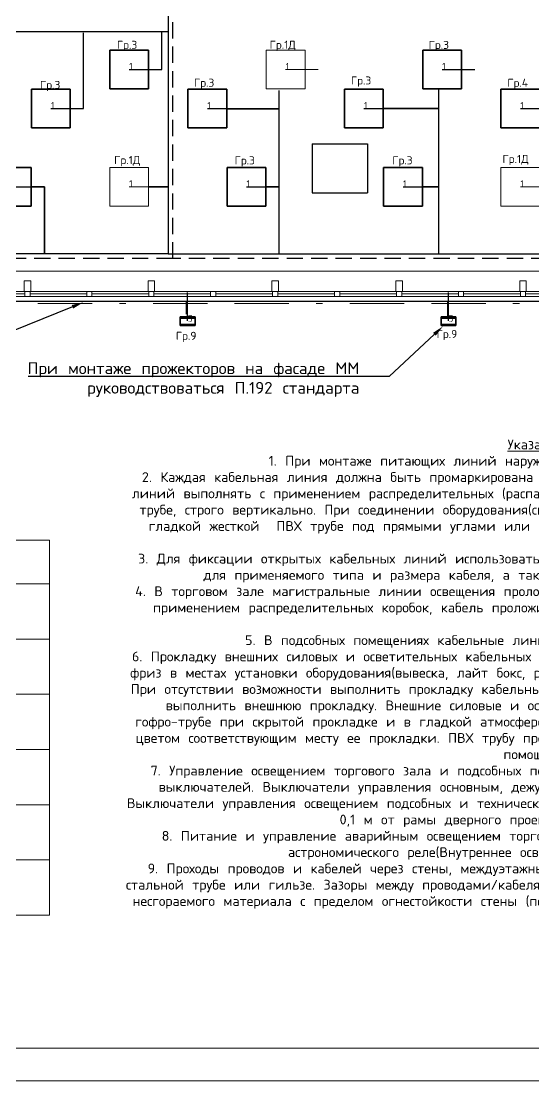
# Model space of a CAD drawing. Header units: metres. Extents: x -472 to 201, y -446 to -235.
# Drawn here: x -457.8 to -449.94, y -341.75 to -325.5 of the extents above; entities that cross this region are included whole.
import ezdxf
from ezdxf import colors
from ezdxf.entities.mleader import LeaderData, LeaderLine
from ezdxf.math import Vec2, Vec3

# ---------------------------------------------------------------- set-up
doc = ezdxf.new("R2010")
doc.units = ezdxf.units.M
doc.header["$MEASUREMENT"] = 0
doc.linetypes.add('( Border )', pattern=[1.751, 0.5, -0.25, 0.5, -0.25, 0.001, -0.25])
doc.linetypes.add('( Hidden )', pattern=[0.375, 0.25, -0.125])
for name, color, linetype, lineweight in [('_Электрика', 7, 'Continuous', 15), ('Level 50', 7, 'Continuous', 0), ('Level 63', 7, 'Continuous', 0)]:
    doc.layers.add(name, color=color, linetype=linetype, lineweight=lineweight)
for name, color, linetype in [('DLXLUM', 220, 'Continuous'), ('DLXLUMEX', 220, 'Continuous'), ('Электрика', 7, 'Continuous')]:
    doc.layers.add(name, color=color, linetype=linetype)
doc.styles.get("Standard").update_dxf_attribs({"font": 'txt.shx'})

# ---------------------------------------------------------------- blocks, each defined once
blk = doc.blocks.new('*U15')
at = {"color": 7, "linetype": 'Continuous', "lineweight": 30}
for p, q in [((-0.425, 0.375), (-0.425, -0.375)), ((-0.425, 0.375), (0.425, 0.375)), ((0.425, 0.375), (0.425, -0.375)), ((-0.425, -0.375), (0.425, -0.375))]:
    blk.add_line(p, q, dxfattribs=at)
blk = doc.blocks.new('*U155')
for p, q in [((297.5, 297.5), (-297.5, 297.5)), ((-297.5, 297.5), (-297.5, -297.5)), ((-297.5, 297.5), (-297.5, -297.5)), ((-297.5, -297.5), (-297.5, 297.5)), ((-297.5, 297.5), (-297.5, 297.5)), ((297.5, 297.5), (-297.5, 297.5)), ((-297.5, 297.5), (-297.5, 297.5)), ((-297.5, 297.5), (297.5, 297.5)), ((-297.5, -297.5), (-297.5, 297.5)), ((-297.5, 297.5), (297.5, 297.5)), ((297.5, -297.5), (297.5, 297.5)), ((297.5, 297.5), (297.5, 297.5)), ((297.5, -297.5), (297.5, 297.5)), ((297.5, 297.5), (297.5, 297.5)), ((297.5, 297.5), (297.5, -297.5)), ((297.5, 297.5), (297.5, -297.5)), ((-297.5, -297.5), (297.5, -297.5)), ((-297.5, -297.5), (-297.5, -297.5)), ((-297.5, -297.5), (297.5, -297.5)), ((297.5, -297.5), (-297.5, -297.5)), ((-297.5, -297.5), (-297.5, -297.5)), ((297.5, -297.5), (-297.5, -297.5)), ((297.5, -297.5), (297.5, -297.5)), ((297.5, -297.5), (297.5, -297.5))]:
    blk.add_line(p, q)
at = {"color": 1}
blk.add_line((0, 0), (500, 0), dxfattribs=at)
at = {"layer": 'DLXLUMEX', "color": 7}
blk.add_text('1', height=100, dxfattribs=at).set_placement((0, 0))
blk = doc.blocks.new('*U156')
for p, q in [((297.5, 297.5), (-297.5, 297.5)), ((-297.5, 297.5), (-297.5, -297.5)), ((-297.5, 297.5), (-297.5, -297.5)), ((-297.5, -297.5), (-297.5, 297.5)), ((-297.5, 297.5), (-297.5, 297.5)), ((297.5, 297.5), (-297.5, 297.5)), ((-297.5, 297.5), (-297.5, 297.5)), ((-297.5, 297.5), (297.5, 297.5)), ((-297.5, -297.5), (-297.5, 297.5)), ((-297.5, 297.5), (297.5, 297.5)), ((297.5, -297.5), (297.5, 297.5)), ((297.5, 297.5), (297.5, 297.5)), ((297.5, -297.5), (297.5, 297.5)), ((297.5, 297.5), (297.5, 297.5)), ((297.5, 297.5), (297.5, -297.5)), ((297.5, 297.5), (297.5, -297.5)), ((-297.5, -297.5), (297.5, -297.5)), ((-297.5, -297.5), (-297.5, -297.5)), ((-297.5, -297.5), (297.5, -297.5)), ((297.5, -297.5), (-297.5, -297.5)), ((-297.5, -297.5), (-297.5, -297.5)), ((297.5, -297.5), (-297.5, -297.5)), ((297.5, -297.5), (297.5, -297.5)), ((297.5, -297.5), (297.5, -297.5))]:
    blk.add_line(p, q)
at = {"color": 1}
blk.add_line((0, 0), (500, 0), dxfattribs=at)
at = {"layer": 'DLXLUMEX', "color": 7}
blk.add_text('1', height=100, dxfattribs=at).set_placement((0, 0))
blk = doc.blocks.new('*U157')
for p, q in [((297.5, 297.5), (-297.5, 297.5)), ((-297.5, 297.5), (-297.5, -297.5)), ((-297.5, 297.5), (-297.5, -297.5)), ((-297.5, -297.5), (-297.5, 297.5)), ((-297.5, 297.5), (-297.5, 297.5)), ((297.5, 297.5), (-297.5, 297.5)), ((-297.5, 297.5), (-297.5, 297.5)), ((-297.5, 297.5), (297.5, 297.5)), ((-297.5, -297.5), (-297.5, 297.5)), ((-297.5, 297.5), (297.5, 297.5)), ((297.5, -297.5), (297.5, 297.5)), ((297.5, 297.5), (297.5, 297.5)), ((297.5, -297.5), (297.5, 297.5)), ((297.5, 297.5), (297.5, 297.5)), ((297.5, 297.5), (297.5, -297.5)), ((297.5, 297.5), (297.5, -297.5)), ((-297.5, -297.5), (297.5, -297.5)), ((-297.5, -297.5), (-297.5, -297.5)), ((-297.5, -297.5), (297.5, -297.5)), ((297.5, -297.5), (-297.5, -297.5)), ((-297.5, -297.5), (-297.5, -297.5)), ((297.5, -297.5), (-297.5, -297.5)), ((297.5, -297.5), (297.5, -297.5)), ((297.5, -297.5), (297.5, -297.5))]:
    blk.add_line(p, q)
at = {"color": 1}
blk.add_line((0, 0), (500, 0), dxfattribs=at)
at = {"layer": 'DLXLUMEX', "color": 7}
blk.add_text('1', height=100, dxfattribs=at).set_placement((0, 0))
blk = doc.blocks.new('*U158')
for p, q in [((297.5, 297.5), (-297.5, 297.5)), ((-297.5, 297.5), (-297.5, -297.5)), ((-297.5, 297.5), (-297.5, -297.5)), ((-297.5, -297.5), (-297.5, 297.5)), ((-297.5, 297.5), (-297.5, 297.5)), ((297.5, 297.5), (-297.5, 297.5)), ((-297.5, 297.5), (-297.5, 297.5)), ((-297.5, 297.5), (297.5, 297.5)), ((-297.5, -297.5), (-297.5, 297.5)), ((-297.5, 297.5), (297.5, 297.5)), ((297.5, -297.5), (297.5, 297.5)), ((297.5, 297.5), (297.5, 297.5)), ((297.5, -297.5), (297.5, 297.5)), ((297.5, 297.5), (297.5, 297.5)), ((297.5, 297.5), (297.5, -297.5)), ((297.5, 297.5), (297.5, -297.5)), ((-297.5, -297.5), (297.5, -297.5)), ((-297.5, -297.5), (-297.5, -297.5)), ((-297.5, -297.5), (297.5, -297.5)), ((297.5, -297.5), (-297.5, -297.5)), ((-297.5, -297.5), (-297.5, -297.5)), ((297.5, -297.5), (-297.5, -297.5)), ((297.5, -297.5), (297.5, -297.5)), ((297.5, -297.5), (297.5, -297.5))]:
    blk.add_line(p, q)
at = {"color": 1}
blk.add_line((0, 0), (500, 0), dxfattribs=at)
at = {"layer": 'DLXLUMEX', "color": 7}
blk.add_text('1', height=100, dxfattribs=at).set_placement((0, 0))
blk = doc.blocks.new('*U159')
for p, q in [((297.5, 297.5), (-297.5, 297.5)), ((-297.5, 297.5), (-297.5, -297.5)), ((-297.5, 297.5), (-297.5, -297.5)), ((-297.5, -297.5), (-297.5, 297.5)), ((-297.5, 297.5), (-297.5, 297.5)), ((297.5, 297.5), (-297.5, 297.5)), ((-297.5, 297.5), (-297.5, 297.5)), ((-297.5, 297.5), (297.5, 297.5)), ((-297.5, -297.5), (-297.5, 297.5)), ((-297.5, 297.5), (297.5, 297.5)), ((297.5, -297.5), (297.5, 297.5)), ((297.5, 297.5), (297.5, 297.5)), ((297.5, -297.5), (297.5, 297.5)), ((297.5, 297.5), (297.5, 297.5)), ((297.5, 297.5), (297.5, -297.5)), ((297.5, 297.5), (297.5, -297.5)), ((-297.5, -297.5), (297.5, -297.5)), ((-297.5, -297.5), (-297.5, -297.5)), ((-297.5, -297.5), (297.5, -297.5)), ((297.5, -297.5), (-297.5, -297.5)), ((-297.5, -297.5), (-297.5, -297.5)), ((297.5, -297.5), (-297.5, -297.5)), ((297.5, -297.5), (297.5, -297.5)), ((297.5, -297.5), (297.5, -297.5))]:
    blk.add_line(p, q)
at = {"color": 1}
blk.add_line((0, 0), (500, 0), dxfattribs=at)
at = {"layer": 'DLXLUMEX', "color": 7}
blk.add_text('1', height=100, dxfattribs=at).set_placement((0, 0))
blk = doc.blocks.new('*U160')
for p, q in [((297.5, 297.5), (-297.5, 297.5)), ((-297.5, 297.5), (-297.5, -297.5)), ((-297.5, 297.5), (-297.5, -297.5)), ((-297.5, -297.5), (-297.5, 297.5)), ((-297.5, 297.5), (-297.5, 297.5)), ((297.5, 297.5), (-297.5, 297.5)), ((-297.5, 297.5), (-297.5, 297.5)), ((-297.5, 297.5), (297.5, 297.5)), ((-297.5, -297.5), (-297.5, 297.5)), ((-297.5, 297.5), (297.5, 297.5)), ((297.5, -297.5), (297.5, 297.5)), ((297.5, 297.5), (297.5, 297.5)), ((297.5, -297.5), (297.5, 297.5)), ((297.5, 297.5), (297.5, 297.5)), ((297.5, 297.5), (297.5, -297.5)), ((297.5, 297.5), (297.5, -297.5)), ((-297.5, -297.5), (297.5, -297.5)), ((-297.5, -297.5), (-297.5, -297.5)), ((-297.5, -297.5), (297.5, -297.5)), ((297.5, -297.5), (-297.5, -297.5)), ((-297.5, -297.5), (-297.5, -297.5)), ((297.5, -297.5), (-297.5, -297.5)), ((297.5, -297.5), (297.5, -297.5)), ((297.5, -297.5), (297.5, -297.5))]:
    blk.add_line(p, q)
at = {"color": 1}
blk.add_line((0, 0), (500, 0), dxfattribs=at)
at = {"layer": 'DLXLUMEX', "color": 7}
blk.add_text('1', height=100, dxfattribs=at).set_placement((0, 0))
blk = doc.blocks.new('*U161')
for p, q in [((297.5, 297.5), (-297.5, 297.5)), ((-297.5, 297.5), (-297.5, -297.5)), ((-297.5, 297.5), (-297.5, -297.5)), ((-297.5, -297.5), (-297.5, 297.5)), ((-297.5, 297.5), (-297.5, 297.5)), ((297.5, 297.5), (-297.5, 297.5)), ((-297.5, 297.5), (-297.5, 297.5)), ((-297.5, 297.5), (297.5, 297.5)), ((-297.5, -297.5), (-297.5, 297.5)), ((-297.5, 297.5), (297.5, 297.5)), ((297.5, -297.5), (297.5, 297.5)), ((297.5, 297.5), (297.5, 297.5)), ((297.5, -297.5), (297.5, 297.5)), ((297.5, 297.5), (297.5, 297.5)), ((297.5, 297.5), (297.5, -297.5)), ((297.5, 297.5), (297.5, -297.5)), ((-297.5, -297.5), (297.5, -297.5)), ((-297.5, -297.5), (-297.5, -297.5)), ((-297.5, -297.5), (297.5, -297.5)), ((297.5, -297.5), (-297.5, -297.5)), ((-297.5, -297.5), (-297.5, -297.5)), ((297.5, -297.5), (-297.5, -297.5)), ((297.5, -297.5), (297.5, -297.5)), ((297.5, -297.5), (297.5, -297.5))]:
    blk.add_line(p, q)
at = {"color": 1}
blk.add_line((0, 0), (500, 0), dxfattribs=at)
at = {"layer": 'DLXLUMEX', "color": 7}
blk.add_text('1', height=100, dxfattribs=at).set_placement((0, 0))
blk = doc.blocks.new('*U162')
for p, q in [((297.5, 297.5), (-297.5, 297.5)), ((-297.5, 297.5), (-297.5, -297.5)), ((-297.5, 297.5), (-297.5, -297.5)), ((-297.5, -297.5), (-297.5, 297.5)), ((-297.5, 297.5), (-297.5, 297.5)), ((297.5, 297.5), (-297.5, 297.5)), ((-297.5, 297.5), (-297.5, 297.5)), ((-297.5, 297.5), (297.5, 297.5)), ((-297.5, -297.5), (-297.5, 297.5)), ((-297.5, 297.5), (297.5, 297.5)), ((297.5, -297.5), (297.5, 297.5)), ((297.5, 297.5), (297.5, 297.5)), ((297.5, -297.5), (297.5, 297.5)), ((297.5, 297.5), (297.5, 297.5)), ((297.5, 297.5), (297.5, -297.5)), ((297.5, 297.5), (297.5, -297.5)), ((-297.5, -297.5), (297.5, -297.5)), ((-297.5, -297.5), (-297.5, -297.5)), ((-297.5, -297.5), (297.5, -297.5)), ((297.5, -297.5), (-297.5, -297.5)), ((-297.5, -297.5), (-297.5, -297.5)), ((297.5, -297.5), (-297.5, -297.5)), ((297.5, -297.5), (297.5, -297.5)), ((297.5, -297.5), (297.5, -297.5))]:
    blk.add_line(p, q)
at = {"color": 1}
blk.add_line((0, 0), (500, 0), dxfattribs=at)
at = {"layer": 'DLXLUMEX', "color": 7}
blk.add_text('1', height=100, dxfattribs=at).set_placement((0, 0))
blk = doc.blocks.new('*U166')
for p, q in [((297.5, 297.5), (-297.5, 297.5)), ((-297.5, 297.5), (-297.5, -297.5)), ((-297.5, 297.5), (-297.5, -297.5)), ((-297.5, -297.5), (-297.5, 297.5)), ((-297.5, 297.5), (-297.5, 297.5)), ((297.5, 297.5), (-297.5, 297.5)), ((-297.5, 297.5), (-297.5, 297.5)), ((-297.5, 297.5), (297.5, 297.5)), ((-297.5, -297.5), (-297.5, 297.5)), ((-297.5, 297.5), (297.5, 297.5)), ((297.5, -297.5), (297.5, 297.5)), ((297.5, 297.5), (297.5, 297.5)), ((297.5, -297.5), (297.5, 297.5)), ((297.5, 297.5), (297.5, 297.5)), ((297.5, 297.5), (297.5, -297.5)), ((297.5, 297.5), (297.5, -297.5)), ((-297.5, -297.5), (297.5, -297.5)), ((-297.5, -297.5), (-297.5, -297.5)), ((-297.5, -297.5), (297.5, -297.5)), ((297.5, -297.5), (-297.5, -297.5)), ((-297.5, -297.5), (-297.5, -297.5)), ((297.5, -297.5), (-297.5, -297.5)), ((297.5, -297.5), (297.5, -297.5)), ((297.5, -297.5), (297.5, -297.5))]:
    blk.add_line(p, q)
at = {"color": 1}
blk.add_line((0, 0), (500, 0), dxfattribs=at)
at = {"layer": 'DLXLUMEX', "color": 7}
blk.add_text('1', height=100, dxfattribs=at).set_placement((0, 0))
blk = doc.blocks.new('*U55')
for p, q in [((297.5, 297.5), (-297.5, 297.5)), ((-297.5, 297.5), (-297.5, -297.5)), ((-297.5, 297.5), (-297.5, -297.5)), ((-297.5, -297.5), (-297.5, 297.5)), ((-297.5, 297.5), (-297.5, 297.5)), ((297.5, 297.5), (-297.5, 297.5)), ((-297.5, 297.5), (-297.5, 297.5)), ((-297.5, 297.5), (297.5, 297.5)), ((-297.5, -297.5), (-297.5, 297.5)), ((-297.5, 297.5), (297.5, 297.5)), ((297.5, -297.5), (297.5, 297.5)), ((297.5, 297.5), (297.5, 297.5)), ((297.5, -297.5), (297.5, 297.5)), ((297.5, 297.5), (297.5, 297.5)), ((297.5, 297.5), (297.5, -297.5)), ((297.5, 297.5), (297.5, -297.5)), ((-297.5, -297.5), (297.5, -297.5)), ((-297.5, -297.5), (-297.5, -297.5)), ((-297.5, -297.5), (297.5, -297.5)), ((297.5, -297.5), (-297.5, -297.5)), ((-297.5, -297.5), (-297.5, -297.5)), ((297.5, -297.5), (-297.5, -297.5)), ((297.5, -297.5), (297.5, -297.5)), ((297.5, -297.5), (297.5, -297.5))]:
    blk.add_line(p, q)
at = {"color": 1}
blk.add_line((0, 0), (500, 0), dxfattribs=at)
at = {"layer": 'DLXLUMEX', "color": 7}
blk.add_text('1', height=100, dxfattribs=at).set_placement((0, 0))
blk = doc.blocks.new('*U56')
for p, q in [((297.5, 297.5), (-297.5, 297.5)), ((-297.5, 297.5), (-297.5, -297.5)), ((-297.5, 297.5), (-297.5, -297.5)), ((-297.5, -297.5), (-297.5, 297.5)), ((-297.5, 297.5), (-297.5, 297.5)), ((297.5, 297.5), (-297.5, 297.5)), ((-297.5, 297.5), (-297.5, 297.5)), ((-297.5, 297.5), (297.5, 297.5)), ((-297.5, -297.5), (-297.5, 297.5)), ((-297.5, 297.5), (297.5, 297.5)), ((297.5, -297.5), (297.5, 297.5)), ((297.5, 297.5), (297.5, 297.5)), ((297.5, -297.5), (297.5, 297.5)), ((297.5, 297.5), (297.5, 297.5)), ((297.5, 297.5), (297.5, -297.5)), ((297.5, 297.5), (297.5, -297.5)), ((-297.5, -297.5), (297.5, -297.5)), ((-297.5, -297.5), (-297.5, -297.5)), ((-297.5, -297.5), (297.5, -297.5)), ((297.5, -297.5), (-297.5, -297.5)), ((-297.5, -297.5), (-297.5, -297.5)), ((297.5, -297.5), (-297.5, -297.5)), ((297.5, -297.5), (297.5, -297.5)), ((297.5, -297.5), (297.5, -297.5))]:
    blk.add_line(p, q)
at = {"color": 1}
blk.add_line((0, 0), (500, 0), dxfattribs=at)
at = {"layer": 'DLXLUMEX', "color": 7}
blk.add_text('1', height=100, dxfattribs=at).set_placement((0, 0))
blk = doc.blocks.new('*U57')
for p, q in [((297.5, 297.5), (-297.5, 297.5)), ((-297.5, 297.5), (-297.5, -297.5)), ((-297.5, 297.5), (-297.5, -297.5)), ((-297.5, -297.5), (-297.5, 297.5)), ((-297.5, 297.5), (-297.5, 297.5)), ((297.5, 297.5), (-297.5, 297.5)), ((-297.5, 297.5), (-297.5, 297.5)), ((-297.5, 297.5), (297.5, 297.5)), ((-297.5, -297.5), (-297.5, 297.5)), ((-297.5, 297.5), (297.5, 297.5)), ((297.5, -297.5), (297.5, 297.5)), ((297.5, 297.5), (297.5, 297.5)), ((297.5, -297.5), (297.5, 297.5)), ((297.5, 297.5), (297.5, 297.5)), ((297.5, 297.5), (297.5, -297.5)), ((297.5, 297.5), (297.5, -297.5)), ((-297.5, -297.5), (297.5, -297.5)), ((-297.5, -297.5), (-297.5, -297.5)), ((-297.5, -297.5), (297.5, -297.5)), ((297.5, -297.5), (-297.5, -297.5)), ((-297.5, -297.5), (-297.5, -297.5)), ((297.5, -297.5), (-297.5, -297.5)), ((297.5, -297.5), (297.5, -297.5)), ((297.5, -297.5), (297.5, -297.5))]:
    blk.add_line(p, q)
at = {"color": 1}
blk.add_line((0, 0), (500, 0), dxfattribs=at)
at = {"layer": 'DLXLUMEX', "color": 7}
blk.add_text('1', height=100, dxfattribs=at).set_placement((0, 0))
blk = doc.blocks.new('*U119')
at = {"color": 1}
blk.add_line((0, 17), (0, 450), dxfattribs=at)
for p, q in [((-113, 74), (-113, -39)), ((-113, 56), (-113, 74)), ((113, 74), (-113, 74)), ((-113, 74), (-113, 56)), ((-113, -39), (-113, 74)), ((-113, 74), (113, 74)), ((113, 56), (-113, 56)), ((-113, 56), (-113, -56)), ((-113, -56), (-113, 56)), ((-113, 56), (113, 56)), ((113, 56), (113, 74)), ((113, 74), (113, 56)), ((113, -39), (113, 74)), ((113, 74), (113, -39)), ((113, -56), (113, 56)), ((113, 56), (113, -56)), ((-113, -39), (113, -39)), ((-113, -56), (-113, -39)), ((-113, -39), (-113, -56)), ((113, -39), (-113, -39)), ((-113, -56), (113, -56)), ((113, -56), (-113, -56)), ((113, -39), (113, -56)), ((113, -56), (113, -39))]:
    blk.add_line(p, q)
at = {"layer": 'DLXLUMEX', "color": 7}
blk.add_text('5', height=100, dxfattribs=at).set_placement((0, 0))
blk = doc.blocks.new('*U120')
at = {"color": 1}
blk.add_line((0, 17), (0, 450), dxfattribs=at)
for p, q in [((-113, 74), (-113, -39)), ((-113, 56), (-113, 74)), ((113, 74), (-113, 74)), ((-113, 74), (-113, 56)), ((-113, -39), (-113, 74)), ((-113, 74), (113, 74)), ((113, 56), (-113, 56)), ((-113, 56), (-113, -56)), ((-113, -56), (-113, 56)), ((-113, 56), (113, 56)), ((113, 56), (113, 74)), ((113, 74), (113, 56)), ((113, -39), (113, 74)), ((113, 74), (113, -39)), ((113, -56), (113, 56)), ((113, 56), (113, -56)), ((-113, -39), (113, -39)), ((-113, -56), (-113, -39)), ((-113, -39), (-113, -56)), ((113, -39), (-113, -39)), ((-113, -56), (113, -56)), ((113, -56), (-113, -56)), ((113, -39), (113, -56)), ((113, -56), (113, -39))]:
    blk.add_line(p, q)
at = {"layer": 'DLXLUMEX', "color": 7}
blk.add_text('5', height=100, dxfattribs=at).set_placement((0, 0))

msp = doc.modelspace()

# ---------------------------------------------------------------- linework, layer by layer
at = {"color": 7, "linetype": 'Continuous', "lineweight": 0}
for p, q in [((-460.215, -329.334), (-438.935, -329.334)), ((-438.26, -329.644), (-460.215, -329.644)), ((-458.615, -329.684), (-457.745, -329.684)), ((-457.665, -329.684), (-456.795, -329.684)), ((-456.715, -329.684), (-455.845, -329.684)), ((-455.765, -329.684), (-454.895, -329.684)), ((-454.815, -329.684), (-453.945, -329.684)), ((-453.865, -329.684), (-452.995, -329.684)), ((-452.915, -329.684), (-452.045, -329.684)), ((-451.965, -329.684), (-451.095, -329.684)), ((-451.015, -329.684), (-450.145, -329.684)), ((-450.065, -329.684), (-449.195, -329.684)), ((-457.745, -329.724), (-459.565, -329.724)), ((-455.845, -329.724), (-457.665, -329.724)), ((-453.945, -329.724), (-455.765, -329.724)), ((-452.045, -329.724), (-453.865, -329.724)), ((-450.145, -329.724), (-451.965, -329.724)), ((-448.245, -329.724), (-450.065, -329.724))]:
    msp.add_line(p, q, dxfattribs=at)
at = {"color": 1, "linetype": '( Border )', "lineweight": 13, "ltscale": 1.666667}
msp.add_line((-435.594, -329.83), (-464.91, -329.83), dxfattribs=at)
at = {"color": 7, "linetype": 'Continuous', "lineweight": 13, "flags": 128}
for points in [[(-457.655, -329.484), (-457.655, -329.644), (-457.755, -329.644), (-457.755, -329.484), (-457.655, -329.484)], [(-455.755, -329.484), (-455.755, -329.644), (-455.855, -329.644), (-455.855, -329.484), (-455.755, -329.484)], [(-453.855, -329.484), (-453.855, -329.644), (-453.955, -329.644), (-453.955, -329.484), (-453.855, -329.484)], [(-451.955, -329.484), (-451.955, -329.644), (-452.055, -329.644), (-452.055, -329.484), (-451.955, -329.484)], [(-450.055, -329.484), (-450.055, -329.644), (-450.155, -329.644), (-450.155, -329.484), (-450.055, -329.484)], [(-457.745, -329.644), (-457.665, -329.644), (-457.665, -329.724), (-457.745, -329.724), (-457.745, -329.644)], [(-456.795, -329.644), (-456.715, -329.644), (-456.715, -329.724), (-456.795, -329.724), (-456.795, -329.644)], [(-455.845, -329.644), (-455.765, -329.644), (-455.765, -329.724), (-455.845, -329.724), (-455.845, -329.644)], [(-454.895, -329.644), (-454.815, -329.644), (-454.815, -329.724), (-454.895, -329.724), (-454.895, -329.644)], [(-453.945, -329.644), (-453.865, -329.644), (-453.865, -329.724), (-453.945, -329.724), (-453.945, -329.644)], [(-452.995, -329.644), (-452.915, -329.644), (-452.915, -329.724), (-452.995, -329.724), (-452.995, -329.644)], [(-452.045, -329.644), (-451.965, -329.644), (-451.965, -329.724), (-452.045, -329.724), (-452.045, -329.644)], [(-451.095, -329.644), (-451.015, -329.644), (-451.015, -329.724), (-451.095, -329.724), (-451.095, -329.644)], [(-450.145, -329.644), (-450.065, -329.644), (-450.065, -329.724), (-450.145, -329.724), (-450.145, -329.644)]]:
    msp.add_lwpolyline(points, close=True, dxfattribs=at)
at = {"layer": '_Электрика'}
for p, q in [((-469.933, -334.976), (-457.368, -334.976)), ((-469.933, -335.823), (-457.368, -335.823)), ((-469.933, -336.67), (-457.368, -336.67)), ((-469.933, -337.517), (-457.368, -337.517)), ((-469.933, -338.363), (-457.368, -338.363))]:
    msp.add_line(p, q, dxfattribs=at)
at = {"layer": '_Электрика', "color": 1, "linetype": '( Hidden )', "lineweight": 30}
for points in [[(-440.555, -324.335), (-442.319, -324.335), (-442.319, -329.141), (-447.854, -329.141), (-447.854, -328.04), (-448.045, -328.04), (-447.845, -328.041), (-447.854, -329.141), (-455.476, -329.141), (-455.476, -323.248), (-455.197, -323.248), (-455.476, -323.248), (-455.476, -320.184), (-462.761, -320.184), (-462.761, -320.847), (-463.041, -320.847)], [(-455.476, -329.141), (-460.921, -329.141), (-460.921, -328.339)]]:
    msp.add_lwpolyline(points, dxfattribs=at)
at = {"layer": '_Электрика', "color": 2, "lineweight": 30, "true_color": 0xf1eb1f}
for points in [[(-455.545, -323.863), (-455.545, -325.663), (-462.256, -325.663), (-462.256, -325.042), (-462.44, -325.042)], [(-455.545, -325.663), (-455.545, -328.043), (-455.847, -328.041), (-455.545, -328.043), (-455.545, -329.071), (-457.441, -329.071), (-457.441, -328.042), (-457.645, -328.042), (-457.441, -328.042), (-457.441, -329.071), (-459.247, -329.071), (-459.247, -328.63), (-459.432, -328.63)], [(-457.047, -326.841), (-456.845, -326.841), (-456.845, -325.682)], [(-455.847, -326.241), (-455.645, -326.241), (-455.645, -325.67)], [(-453.845, -329.071), (-451.394, -329.071), (-451.394, -328.04), (-451.634, -328.04), (-451.394, -328.04), (-451.394, -326.841), (-452.234, -326.841), (-451.394, -326.841), (-451.394, -326.545)], [(-453.845, -326.843), (-453.845, -326.562)], [(-455.545, -329.071), (-453.845, -329.071), (-453.845, -328.041), (-454.046, -328.041), (-453.845, -328.041), (-453.845, -326.843), (-454.655, -326.843), (-453.845, -326.843)], [(-451.394, -329.071), (-449.64, -329.071), (-449.64, -328.033), (-449.84, -328.033)]]:
    msp.add_lwpolyline(points, dxfattribs=at)
at = {"layer": '_Электрика', "color": 114, "lineweight": 30, "true_color": 0x139b48}
msp.add_lwpolyline([(-447.248, -329.802), (-451.259, -329.802), (-451.259, -330.028), (-451.259, -329.802), (-455.264, -329.802), (-455.264, -329.993), (-455.264, -329.802), (-459.249, -329.802), (-459.249, -330.032), (-459.249, -329.802), (-460.926, -329.802), (-460.926, -330.063), (-460.926, -329.802), (-463.251, -329.802), (-463.251, -330.041)], dxfattribs=at)
at = {"layer": '_Электрика'}
for points in [[(-469.933, -334.129), (-457.368, -334.129), (-457.368, -333.46), (-469.933, -333.46)], [(-457.368, -339.21), (-468.219, -339.21), (-468.219, -334.129), (-457.368, -334.129)], [(-457.368, -334.129), (-466.994, -334.129), (-466.994, -339.21), (-457.368, -339.21)]]:
    msp.add_lwpolyline(points, close=True, dxfattribs=at)
at = {"layer": '_Электрика', "color": 0, "lineweight": 13}
msp.add_lwpolyline([(-469.933, -334.129), (-457.368, -334.129), (-457.368, -339.21), (-469.933, -339.21)], close=True, dxfattribs=at)
at = {"layer": 'Level 50', "color": 7, "linetype": 'Continuous', "lineweight": 13}
msp.add_line((-470.726, -341.25), (-411.287, -341.25), dxfattribs=at)
at = {"layer": 'Level 63', "color": 7, "linetype": 'Continuous', "lineweight": 0, "flags": 128}
msp.add_lwpolyline([(-410.787, -341.75), (-472.287, -341.75), (-472.287, -312.75), (-410.787, -312.75), (-410.787, -341.75)], close=True, dxfattribs=at)

# ---------------------------------------------------------------- block references
at = {"color": 7, "linetype": 'Continuous', "lineweight": 30}
msp.add_blockref('*U15', (-452.915, -327.759), dxfattribs=at)
at = {"layer": '_Электрика', "color": 175, "linetype": 'Continuous', "lineweight": 30, "xscale": 0.001, "yscale": 0.001, "zscale": 0.001}
for name, p in [('*U159', (-453.745, -326.241)), ('*U157', (-456.145, -328.041)), ('*U162', (-450.145, -328.041))]:
    msp.add_blockref(name, p, dxfattribs=at)
at = {"layer": 'DLXLUM', "xscale": 0.001, "yscale": 0.001, "zscale": 0.001}
for name, p in [('*U158', (-456.145, -326.241)), ('*U161', (-451.345, -326.241)), ('*U156', (-457.345, -326.841)), ('*U55', (-454.945, -326.841)), ('*U56', (-452.545, -326.841)), ('*U57', (-450.145, -326.841)), ('*U155', (-457.945, -328.041)), ('*U166', (-454.345, -328.041)), ('*U160', (-451.945, -328.041)), ('*U119', (-455.248, -330.111)), ('*U120', (-451.248, -330.111))]:
    msp.add_blockref(name, p, dxfattribs=at)

# ---------------------------------------------------------------- texts
at = {"layer": '_Электрика', "linetype": 'Continuous', "lineweight": 30}
for s, p in [('Гр.3', (-456.333, -325.925)), ('Гр.3', (-451.552, -325.926)), ('Гр.3', (-457.513, -326.539)), ('Гр.3', (-455.151, -326.506)), ('Гр.3', (-452.744, -326.472)), ('Гр.4', (-450.346, -326.507)), ('Гр.3', (-454.528, -327.697)), ('Гр.3', (-452.11, -327.696)), ('Гр.9', (-455.429, -330.387)), ('Гр.9', (-451.43, -330.359))]:
    msp.add_text(s, height=0.1228, dxfattribs=at).set_placement(p)
at = {"layer": '_Электрика', "color": 175, "linetype": 'Continuous', "lineweight": 30}
for p in [(-453.991, -325.924), (-456.375, -327.692), (-450.419, -327.675)]:
    msp.add_text('Гр.1Д', height=0.1228, dxfattribs=at).set_placement(p)
at = {"layer": 'Электрика', "lineweight": 9, "insert": (-456.781, -331.917), "char_height": 0.15, "attachment_point": 1}
msp.add_mtext_dynamic_manual_height_columns('\\pxqc;{\\LУказания к монтажу:\\P\\pi-3,l3,ql,t3,43;}1.^IПри монтаже питающих линий наружного освещения руководствоваться П.178 Стандарта.\\P2.^IКаждая кабельная линия должна быть промаркирована и иметь свой номер или наименование. Все ответвления кабельных линий выполнять с применением распределительных (распаячных) коробок, опуски и подъемы, выполнять в гладкой жесткой ПВХ трубе, строго вертикально. При соединении оборудования(светильников) кабельными линиями между собой, кабель проложить в гладкой жесткой  ПВХ трубе под прямыми углами или параллельно стенам, прокладку ПВХ трубы по диагонали выполнять запрещено.\\P3.^IДля фиксации открытых кабельных линий использовать только заводские специализированные  крепления, предназначенные для применяемого типа и размера кабеля, а так же поверхностей к которым они крепятся. (П176 Стандарта)\\P4.^IВ торговом зале магистральные линии освещения проложить  открыто - в лотках, ответвления от магистралей выполнить с применением распределительных коробок, кабель проложить открыто, с применением гладкой жесткой ПВХ трубы (см. П.173 стандарта)\\P5.^IВ подсобных помещениях кабельные линии освещения проложить открыто - в кабель-каналах.\\P6.^IПрокладку внешних силовых и осветительных кабельных линий выполнять скрыто за фасадом/фризом объекта с выходом через фриз в местах установки оборудования(вывеска, лайт бокс, розетка и т.д.). Проходы кабеля через фасад/фриз защитить сальником. При отсутствии возможности выполнить прокладку кабельных линий скрыто, после согласования с заказчиком ( ДФ,ЗДФ) возможно выполнить внешнюю прокладку. Внешние силовые и осветительные кабельные линии прокладывать в атмосферостойкой гофро-трубе при скрытой прокладке и в гладкой атмосферостойкой ПВХ трубе при открытой прокладке. ПВХ трубу использовать цветом соответствующим месту ее прокладки. ПВХ трубу прокладывать строго горизонтально или вертикально с креплением при помощи клипс. (П.178)\\P7.^IУправление освещением торгового зала и подсобных помещений выполнить от встроенных или накладных одноклавишных выключателей. Выключатели управления основным, дежурным и акцентным освещением ТЗ разместить у выхода в ТЗ ММ. Выключатели управления освещением подсобных и технических помещений выполнить на высоте 1,5 м от уровня пола и не менее 0,1 м от рамы дверного проема со стороны установки дверной ручки. \\P8.^IПитание и управление аварийным освещением торгового зала и административно бытовых помещений выполнить от астрономического реле(Внутреннее освещение) через выключатель.(см. п.203 стандарта)\\P9.^IПроходы проводов и кабелей через стены, междуэтажные перекрытия или выходы наружу (улицу) необходимо выполнить в стальной трубе или гильзе. Зазоры между проводами/кабелями и трубой/гильзой необходимо заделать легко удаляемой массой из несгораемого материала с пределом огнестойкости стены (перекрытия). Заделка должна допускать замену или прокладку проводов и кабелей', width=14.97224, gutter_width=0, heights=[9.327], dxfattribs=at)

# ---------------------------------------------------------------- leaders
at = {"layer": 'Электрика', "lineweight": 13}
ml = msp.add_multileader_mtext('Standard', dxfattribs=at)
ml.set_content('При прокладке внешних линий освещения \\Pруководствоваться П.178 стандарта', color=256)
ml.set_leader_properties()
ml.build(insert=Vec2(0, 0))
ml.multileader.update_dxf_attribs({"text_right_attachment_type": 6, "dogleg_length": 0.36, "arrow_head_size": 0.18})
ctx = ml.context
ctx.base_point, ctx.char_height, ctx.arrow_head_size, ctx.landing_gap_size, ctx.plane_origin = Vec3(-466.76, -330.807), 0.18, 0.18, 0.09, Vec3(-464.67, -334.929)
ctx.right_attachment, ctx.text_align_type = 6, 2
notes = []
notes.append((ctx, [(1, (1, 1, 0), (-459.585, -330.918), (-1, 0), 0.366, [(0, [(-456.848, -329.813)], 0, [])])]))
ctx.mtext.insert, ctx.mtext.alignment, ctx.mtext.flow_direction = Vec3(-460.04, -330.702), 3, 5
ml = msp.add_multileader_mtext('Standard', dxfattribs=at)
ml.set_content('При монтаже прожекторов на фасаде ММ\\Pруководствоваться П.192 стандарта', color=256)
ml.set_leader_properties()
ml.build(insert=Vec2(0, 0))
ml.multileader.update_dxf_attribs({"text_right_attachment_type": 6, "dogleg_length": 0.36, "arrow_head_size": 0.18})
ctx = ml.context
ctx.base_point, ctx.char_height, ctx.arrow_head_size, ctx.landing_gap_size, ctx.plane_origin = Vec3(-459.124, -330.838), 0.18, 0.18, 0.09, Vec3(-456.015, -334.929)
ctx.right_attachment, ctx.text_align_type = 6, 2
notes.append((ctx, [(1, (1, 1, 0), (-452.158, -330.949), (-1, 0), 0.366, [(0, [(-451.331, -330.179)], 0, [])])]))
ctx.mtext.insert, ctx.mtext.alignment, ctx.mtext.flow_direction = Vec3(-452.614, -330.733), 3, 5
for ctx, leaders in notes:
    for number, flags, end, landing, length, lines in leaders:
        leader = LeaderData()
        leader.index, (leader.has_last_leader_line, leader.has_dogleg_vector, leader.attachment_direction) = number, flags
        leader.last_leader_point, leader.dogleg_vector, leader.dogleg_length = Vec3(end), Vec3(landing), length
        for number, points, colour, breaks in lines:
            line = LeaderLine()
            line.index, line.vertices, line.color, line.breaks = number, Vec3.list(points), colors.encode_raw_color(colour), breaks
            leader.lines.append(line)
        ctx.leaders.append(leader)

doc.saveas('drawing.dxf')
